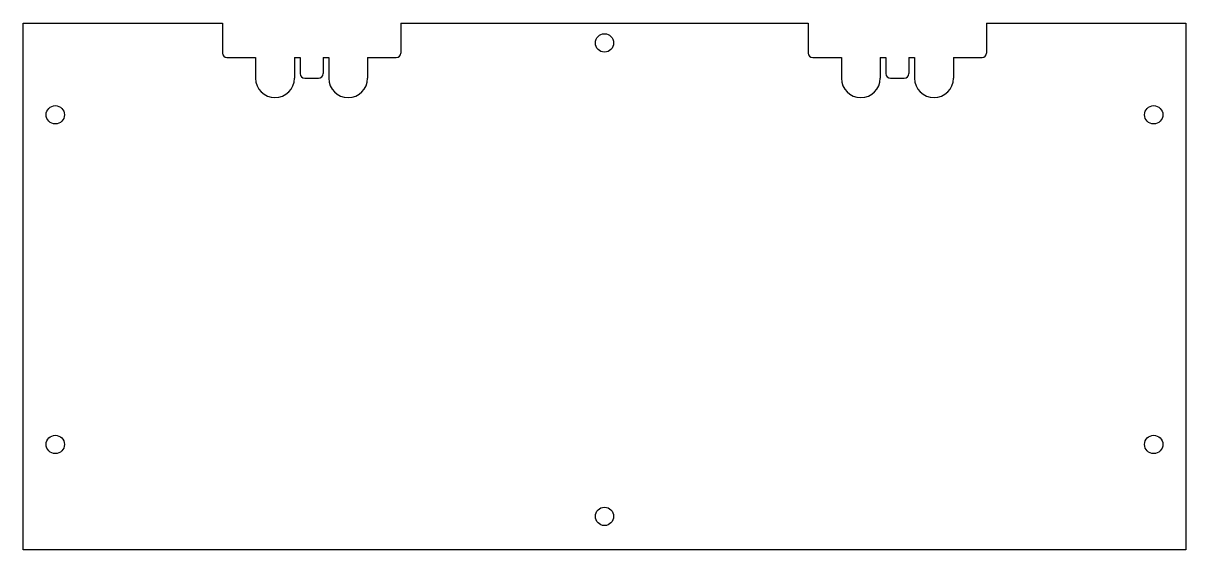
# Model space of a CAD drawing. Header units: millimetres. Extents: x -127 to 127, y -59 to 56.
import ezdxf

# ---------------------------------------------------------------- set-up
doc = ezdxf.new("R2010")
doc.units = ezdxf.units.MM
doc.layers.add('Sketch010', color=7, linetype='CONTINUOUS')

msp = doc.modelspace()

# ---------------------------------------------------------------- linework, layer by layer
at = {"layer": 'Sketch010'}
for p, q in [((-127, -59), (-127, 56)), ((-127, 56), (-83.5, 56)), ((-83.5, 56), (-83.5, 49.5)), ((-44.5, 56), (-44.5, 49.5)), ((-44.5, 56), (44.5, 56)), ((44.5, 56), (44.5, 49.5)), ((83.5, 56), (127, 56)), ((83.5, 56), (83.5, 49.5)), ((127, 56), (127, -59)), ((-82.5, 48.5), (-76.25, 48.5)), ((-76.25, 48.5), (-76.25, 44)), ((-67.75, 48.5), (-67.75, 44)), ((-67.75, 48.5), (-66.5, 48.5)), ((-66.5, 48.5), (-66.5, 45)), ((-61.5, 48.5), (-61.5, 45)), ((-61.5, 48.5), (-60.25, 48.5)), ((-60.25, 48.5), (-60.25, 44)), ((-51.75, 48.5), (-51.75, 44)), ((-51.75, 48.5), (-45.5, 48.5)), ((45.5, 48.5), (51.75, 48.5)), ((51.75, 48.5), (51.75, 44)), ((60.25, 48.5), (60.25, 44)), ((60.25, 48.5), (61.5, 48.5)), ((61.5, 48.5), (61.5, 45)), ((66.5, 48.5), (66.5, 45)), ((66.5, 48.5), (67.75, 48.5)), ((67.75, 48.5), (67.75, 44)), ((76.25, 48.5), (76.25, 44)), ((76.25, 48.5), (82.5, 48.5)), ((-65.5, 44), (-62.5, 44)), ((62.5, 44), (65.5, 44)), ((127, -59), (-127, -59))]:
    msp.add_line(p, q, dxfattribs=at)
for centre in [(0, 51.71), (-120, 36), (120, 36), (-120, -36), (120, -36), (0, -51.71)]:
    msp.add_circle(centre, 2, dxfattribs=at)
for centre, radius, start, end in [((-82.5, 49.5), 1, -180, -90), ((-45.5, 49.5), 1, -90, 0), ((45.5, 49.5), 1, 180, -90), ((82.5, 49.5), 1, -90, 0), ((-72, 44), 4.25, 180, 0), ((-65.5, 45), 1, 180, -90), ((-62.5, 45), 1, -90, 0), ((-56, 44), 4.25, 180, 0), ((56, 44), 4.25, 180, 0), ((62.5, 45), 1, 180, -90), ((65.5, 45), 1, -90, 0), ((72, 44), 4.25, 180, 0)]:
    msp.add_arc(centre, radius, start, end, dxfattribs=at)

doc.saveas('drawing.dxf')
